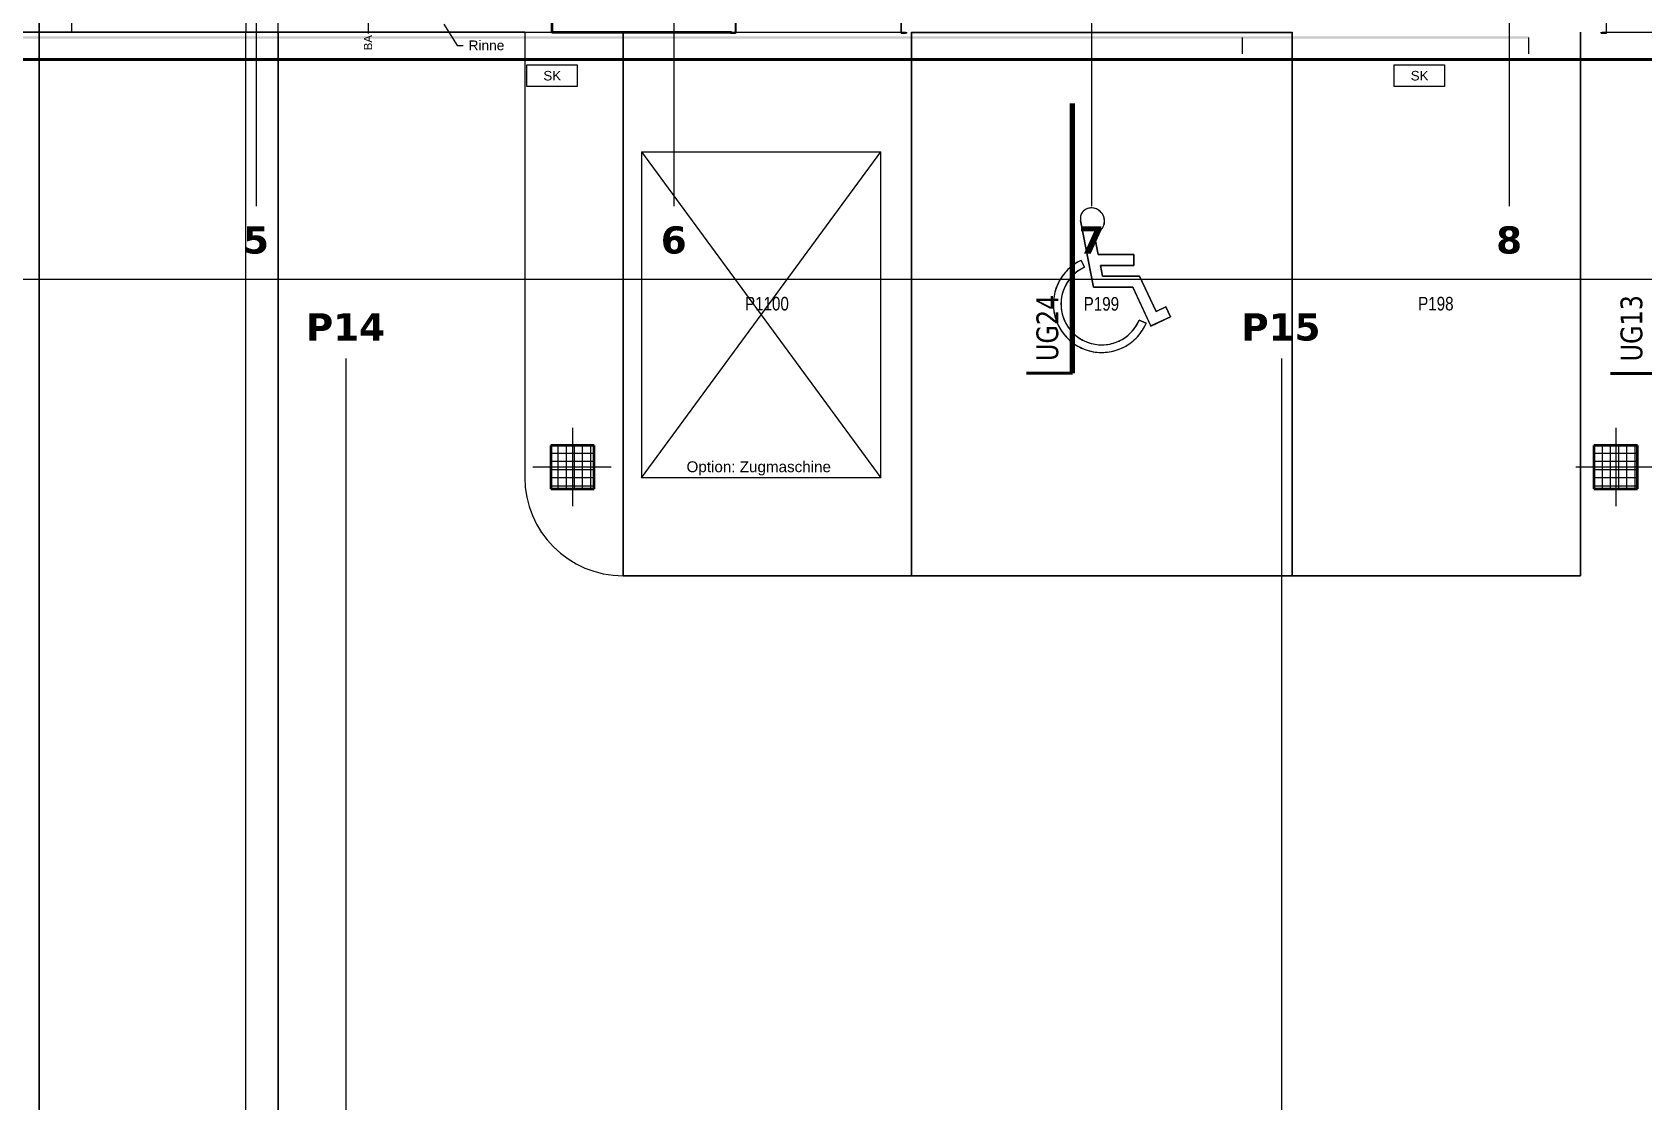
# Model space of a CAD drawing. Extents: x -1907 to 937, y -179 to 966.
# Drawn here: x -617.3 to -321.2, y 22.1 to 218.7 of the extents above; entities that cross this region are included whole.
import ezdxf
from ezdxf.lldxf.tags import DXFTag

# ---------------------------------------------------------------- set-up
doc = ezdxf.new("R2010")
doc.units = 0
doc.layers.get('0').update_dxf_attribs({"lineweight": 13})
for name, color, linetype, lineweight, true_color in [('A-____-MATC-OTLN', 7, 'Strichpunkt - Mittel', 40, 0x0080ff), ('A-DETL-____-OTLN', 5, 'Continuous', 9, 0x0000ff), ('EL01_WAN_Leitung_E-Mobility', 1, 'Continuous', 13, 0xff0000), ('EL01_WAN_Schlaufkasten', 1, 'Continuous', 13, 0xff0000), ('G-____-____-SYMB', 7, 'Strichpunkt - Weit', 5, 0x008080), ('S-GRID-____-IDEN', 7, 'Continuous', 9, 0x5555aa)]:
    doc.layers.add(name, color=color, linetype=linetype, lineweight=lineweight, true_color=true_color)
for name, color, linetype, lineweight in [('A-____-NOTE-TEXT', 7, 'Continuous', 9), ('A-DETL-____-HDLN', 7, '_Verdeckte Linien_', 9), ('A-DETL-____-THIN', 7, 'Continuous', 9), ('A-DETL-GENF-HDLN', 7, '_Verdeckte Linien_', 9), ('A-DOOR-____-OTLN', 7, 'Continuous', 9), ('A-DOOR-FRAM-MCUT', 7, 'Continuous', 9), ('A-FLOR-____-OTLN', 7, 'Continuous', 9), ('A-WALL-____-MCUT', 7, 'Continuous', 35), ('C-PRKG-____-IDEN', 7, 'Continuous', 5), ('C-PRKG-____-OTLN', 7, 'Continuous', 9), ('S-COLS-____-MCUT', 7, 'Continuous', 35), ('S-COLS-____-OTLN', 7, 'Continuous', 9), ('S-GRID-____-OTLN', 7, 'Continuous', 5), ('Text', 7, 'Continuous', 5)]:
    doc.layers.add(name, color=color, linetype=linetype, lineweight=lineweight)
doc.styles.get("Standard").update_dxf_attribs({"font": 'arial.ttf'})
tags = doc.linetypes.add('_Rasterlinie_', pattern=[0.375, 0.2, -0.05, 0.075, -0.05]).pattern_tags.tags
tags[10:11] = [DXFTag(74, 4), DXFTag(75, 0), DXFTag(340, '0'), DXFTag(46, 1.0), DXFTag(50, 0.0), DXFTag(44, 0.0), DXFTag(45, 0.0)]
tags[8:9] = [DXFTag(74, 4), DXFTag(75, 0), DXFTag(340, '0'), DXFTag(46, 1.0), DXFTag(50, 0.0), DXFTag(44, 0.0), DXFTag(45, 0.0)]
tags[6:7] = [DXFTag(74, 4), DXFTag(75, 0), DXFTag(340, '0'), DXFTag(46, 1.0), DXFTag(50, 0.0), DXFTag(44, 0.0), DXFTag(45, 0.0)]
tags[4:5] = [DXFTag(74, 4), DXFTag(75, 0), DXFTag(340, '0'), DXFTag(46, 1.0), DXFTag(50, 0.0), DXFTag(44, 0.0), DXFTag(45, 0.0)]
tags = doc.linetypes.add('_Schnittlinie_', pattern=[0.3, 0.15, -0.05, 0.05, -0.05]).pattern_tags.tags
tags[10:11] = [DXFTag(74, 4), DXFTag(75, 0), DXFTag(340, '0'), DXFTag(46, 1.0), DXFTag(50, 0.0), DXFTag(44, 0.0), DXFTag(45, 0.0)]
tags[8:9] = [DXFTag(74, 4), DXFTag(75, 0), DXFTag(340, '0'), DXFTag(46, 1.0), DXFTag(50, 0.0), DXFTag(44, 0.0), DXFTag(45, 0.0)]
tags[6:7] = [DXFTag(74, 4), DXFTag(75, 0), DXFTag(340, '0'), DXFTag(46, 1.0), DXFTag(50, 0.0), DXFTag(44, 0.0), DXFTag(45, 0.0)]
tags[4:5] = [DXFTag(74, 4), DXFTag(75, 0), DXFTag(340, '0'), DXFTag(46, 1.0), DXFTag(50, 0.0), DXFTag(44, 0.0), DXFTag(45, 0.0)]
tags = doc.linetypes.add('_Strichpunkt - Mittel_', pattern=[0.35, 0.15, -0.1, 0, -0.1]).pattern_tags.tags
tags[10:11] = [DXFTag(74, 4), DXFTag(75, 0), DXFTag(340, '0'), DXFTag(46, 1.0), DXFTag(50, 0.0), DXFTag(44, 0.0), DXFTag(45, 0.0)]
tags[8:9] = [DXFTag(74, 4), DXFTag(75, 0), DXFTag(340, '0'), DXFTag(46, 1.0), DXFTag(50, 0.0), DXFTag(44, 0.0), DXFTag(45, 0.0)]
tags[6:7] = [DXFTag(74, 4), DXFTag(75, 0), DXFTag(340, '0'), DXFTag(46, 1.0), DXFTag(50, 0.0), DXFTag(44, 0.0), DXFTag(45, 0.0)]
tags[4:5] = [DXFTag(74, 4), DXFTag(75, 0), DXFTag(340, '0'), DXFTag(46, 1.0), DXFTag(50, 0.0), DXFTag(44, 0.0), DXFTag(45, 0.0)]
tags = doc.linetypes.add('_Verdeckte Linien_', pattern=[0.15, 0.1, -0.05]).pattern_tags.tags
tags[6:7] = [DXFTag(74, 4), DXFTag(75, 0), DXFTag(340, '0'), DXFTag(46, 1.0), DXFTag(50, 0.0), DXFTag(44, 0.0), DXFTag(45, 0.0)]
tags[4:5] = [DXFTag(74, 4), DXFTag(75, 0), DXFTag(340, '0'), DXFTag(46, 1.0), DXFTag(50, 0.0), DXFTag(44, 0.0), DXFTag(45, 0.0)]
tags = doc.linetypes.add('Grundrissdarstellung Sturz', pattern=[0.25, 0.15, -0.05, 0, -0.05]).pattern_tags.tags
tags[10:11] = [DXFTag(74, 4), DXFTag(75, 0), DXFTag(340, '0'), DXFTag(46, 1.0), DXFTag(50, 0.0), DXFTag(44, 0.0), DXFTag(45, 0.0)]
tags[8:9] = [DXFTag(74, 4), DXFTag(75, 0), DXFTag(340, '0'), DXFTag(46, 1.0), DXFTag(50, 0.0), DXFTag(44, 0.0), DXFTag(45, 0.0)]
tags[6:7] = [DXFTag(74, 4), DXFTag(75, 0), DXFTag(340, '0'), DXFTag(46, 1.0), DXFTag(50, 0.0), DXFTag(44, 0.0), DXFTag(45, 0.0)]
tags[4:5] = [DXFTag(74, 4), DXFTag(75, 0), DXFTag(340, '0'), DXFTag(46, 1.0), DXFTag(50, 0.0), DXFTag(44, 0.0), DXFTag(45, 0.0)]
tags = doc.linetypes.add('Strichpunkt - Mittel', pattern=[0.35, 0.15, -0.1, 0, -0.1]).pattern_tags.tags
tags[10:11] = [DXFTag(74, 4), DXFTag(75, 0), DXFTag(340, '0'), DXFTag(46, 1.0), DXFTag(50, 0.0), DXFTag(44, 0.0), DXFTag(45, 0.0)]
tags[8:9] = [DXFTag(74, 4), DXFTag(75, 0), DXFTag(340, '0'), DXFTag(46, 1.0), DXFTag(50, 0.0), DXFTag(44, 0.0), DXFTag(45, 0.0)]
tags[6:7] = [DXFTag(74, 4), DXFTag(75, 0), DXFTag(340, '0'), DXFTag(46, 1.0), DXFTag(50, 0.0), DXFTag(44, 0.0), DXFTag(45, 0.0)]
tags[4:5] = [DXFTag(74, 4), DXFTag(75, 0), DXFTag(340, '0'), DXFTag(46, 1.0), DXFTag(50, 0.0), DXFTag(44, 0.0), DXFTag(45, 0.0)]
tags = doc.linetypes.add('Strichpunkt - Weit', pattern=[0.5, 0.2, -0.15, 0, -0.15]).pattern_tags.tags
tags[10:11] = [DXFTag(74, 4), DXFTag(75, 0), DXFTag(340, '0'), DXFTag(46, 1.0), DXFTag(50, 0.0), DXFTag(44, 0.0), DXFTag(45, 0.0)]
tags[8:9] = [DXFTag(74, 4), DXFTag(75, 0), DXFTag(340, '0'), DXFTag(46, 1.0), DXFTag(50, 0.0), DXFTag(44, 0.0), DXFTag(45, 0.0)]
tags[6:7] = [DXFTag(74, 4), DXFTag(75, 0), DXFTag(340, '0'), DXFTag(46, 1.0), DXFTag(50, 0.0), DXFTag(44, 0.0), DXFTag(45, 0.0)]
tags[4:5] = [DXFTag(74, 4), DXFTag(75, 0), DXFTag(340, '0'), DXFTag(46, 1.0), DXFTag(50, 0.0), DXFTag(44, 0.0), DXFTag(45, 0.0)]

# ---------------------------------------------------------------- blocks, each defined once
blk = doc.blocks.new('Referenz-A0UJ2810XE', base_point=(-1920.13, -159.41))
at = {"layer": 'A-____-MATC-OTLN', "color": 0, "linetype": 'Strichpunkt - Mittel', "ltscale": 0.4}
blk.add_line((-1898.71, 213.65), (398.87, 213.65), dxfattribs=at)
at = {"layer": 'A-____-NOTE-TEXT', "color": 0, "linetype": 'Continuous', "lineweight": 5, "ltscale": 0.13}
blk.add_line((-555.53, 221.41), (-555.53, 218.41), dxfattribs=at)
at = {"layer": 'A-DETL-____-HDLN', "color": 0, "linetype": '_Verdeckte Linien_', "ltscale": 0.13}
for p, q in [((-616.06, -88.95), (-616.06, 516.15)), ((-616.06, 516.15), (-616.06, -88.95)), ((-610.06, 516.15), (-610.06, 218.65)), ((-578.06, 333.75), (-578.06, 218.65)), ((-572.06, -88.95), (-572.06, 328.75)), ((-610.06, 319.82), (-610.06, 218.65)), ((-578.06, -82.95), (-578.06, 218.65)), ((-572.06, 218.65), (-572.06, -82.95))]:
    blk.add_line(p, q, dxfattribs=at)
at = {"layer": 'A-DETL-____-OTLN', "color": 0, "linetype": '_Strichpunkt - Mittel_', "ltscale": 0.13}
for p, q in [((-517.96, 145.85), (-517.96, 131.45)), ((-326.16, 145.85), (-326.16, 131.45)), ((-510.86, 138.65), (-525.26, 138.65)), ((-319.06, 138.65), (-333.46, 138.65))]:
    blk.add_line(p, q, dxfattribs=at)
at = {"layer": 'A-DETL-____-THIN', "color": 0, "linetype": 'Continuous', "ltscale": 0.13}
blk.add_line((-526.76, 218.65), (-526.76, 136.77), dxfattribs=at)
blk.add_ellipse((-508.66, 136.77), major_axis=(-18.1, 0), ratio=1, start_param=0, end_param=1.570796, dxfattribs=at)
at = {"layer": 'A-DETL-GENF-HDLN', "color": 0, "linetype": '_Verdeckte Linien_', "ltscale": 0.13}
for p, q in [((-505.26, 196.65), (-461.26, 196.65)), ((-505.26, 196.65), (-505.26, 136.65)), ((-505.26, 136.65), (-461.26, 196.65)), ((-505.26, 196.65), (-461.26, 136.65)), ((-461.26, 136.65), (-461.26, 196.65)), ((-461.26, 136.65), (-505.26, 136.65))]:
    blk.add_line(p, q, dxfattribs=at)
at = {"layer": 'A-DOOR-____-OTLN', "color": 0, "linetype": 'Grundrissdarstellung Sturz', "ltscale": 0.13}
blk.add_line((-328.66, 218.65), (-307.66, 218.65), dxfattribs=at)
at = {"layer": 'A-DOOR-FRAM-MCUT', "color": 0, "linetype": 'Continuous', "ltscale": 0.13}
for p, q in [((-488, 218.49), (-488, 223.91)), ((-487.96, 223.95), (-487.96, 218.45)), ((-457.56, 218.45), (-457.56, 223.95)), ((-457.52, 223.91), (-457.52, 218.49)), ((-327.9, 223.81), (-327.9, 218.49)), ((-327.86, 218.45), (-327.86, 223.85)), ((-488.96, 218.45), (-488.96, 218.65)), ((-487.96, 218.45), (-488.96, 218.45)), ((-488.92, 218.65), (-488.92, 218.49)), ((-488.92, 218.49), (-488, 218.49)), ((-456.56, 218.45), (-457.56, 218.45)), ((-457.52, 218.49), (-456.6, 218.49)), ((-456.6, 218.49), (-456.6, 218.65)), ((-456.56, 218.65), (-456.56, 218.45)), ((-328.86, 218.65), (-328.86, 218.45)), ((-328.86, 218.45), (-327.86, 218.45)), ((-328.82, 218.49), (-328.82, 218.65)), ((-327.9, 218.49), (-328.82, 218.49))]:
    blk.add_line(p, q, dxfattribs=at)
at = {"layer": 'A-FLOR-____-OTLN', "color": 0, "linetype": 'Continuous', "ltscale": 0.13}
for p, q in [((-644.86, 218.65), (-521.76, 218.65)), ((-526.76, 218.65), (-639.86, 218.65)), ((-526.76, 218.65), (-526.76, 218.67)), ((-488.76, 218.65), (-488, 218.65)), ((-487.96, 218.65), (-457.56, 218.65)), ((-457.52, 218.65), (-456.76, 218.65)), ((-328.66, 218.65), (-327.9, 218.65)), ((-327.86, 218.65), (-308.46, 218.65))]:
    blk.add_line(p, q, dxfattribs=at)
at = {"layer": 'A-WALL-____-MCUT', "color": 0, "linetype": 'Continuous', "ltscale": 0.35}
for p, q in [((-521.76, 224.65), (-521.76, 218.65)), ((-521.76, 218.65), (-488.76, 218.65))]:
    blk.add_line(p, q, dxfattribs=at)
at = {"layer": 'C-PRKG-____-OTLN', "color": 0, "linetype": 'Continuous', "ltscale": 0.13}
for p, q in [((-508.66, 118.67), (-508.66, 218.65)), ((-508.66, 218.65), (-508.66, 118.67)), ((-508.66, 118.67), (-508.66, 218.65)), ((-455.66, 218.62), (-455.66, 218.65)), ((-455.66, 118.67), (-455.66, 218.65)), ((-455.66, 218.65), (-455.66, 218.62)), ((-455.66, 218.62), (-455.66, 118.67)), ((-385.66, 218.62), (-455.66, 218.62)), ((-385.66, 218.62), (-455.66, 218.62)), ((-455.66, 218.62), (-455.66, 118.64)), ((-455.66, 118.67), (-455.66, 218.62)), ((-455.66, 218.62), (-385.66, 218.62)), ((-455.66, 218.62), (-455.66, 218.62)), ((-455.66, 118.67), (-455.66, 218.62)), ((-455.66, 218.62), (-455.66, 118.67)), ((-385.66, 218.62), (-385.66, 218.65)), ((-385.66, 218.65), (-385.66, 118.67)), ((-385.66, 218.62), (-385.66, 218.65)), ((-385.66, 118.67), (-385.66, 218.62)), ((-385.66, 118.67), (-385.66, 218.62)), ((-385.66, 218.62), (-385.66, 118.67)), ((-385.66, 118.64), (-385.66, 218.62)), ((-385.66, 218.62), (-385.66, 118.67)), ((-385.66, 218.62), (-385.66, 218.62)), ((-332.66, 118.67), (-332.66, 218.65)), ((-332.66, 118.67), (-332.66, 218.65)), ((-332.66, 218.65), (-332.66, 118.67)), ((-424.59, 184.4), (-424.59, 184.4)), ((-424.56, 184.03), (-422.17, 171.76)), ((-422.17, 171.76), (-424.56, 184.03)), ((-420.14, 183.9), (-420.14, 183.9)), ((-421.3, 177.76), (-422.04, 181.53)), ((-422.04, 181.53), (-421.3, 177.76)), ((-422.04, 181.53), (-422.04, 181.53)), ((-414.78, 177.76), (-421.3, 177.76)), ((-421.3, 177.76), (-414.78, 177.76)), ((-421.3, 177.76), (-421.3, 177.76)), ((-414.78, 175.76), (-414.78, 177.76)), ((-414.78, 177.76), (-414.78, 175.76)), ((-414.78, 177.76), (-414.78, 177.76)), ((-423.84, 175.41), (-424.44, 176.67)), ((-424.44, 176.67), (-423.84, 175.41)), ((-424.44, 176.67), (-424.44, 176.67)), ((-423.84, 175.41), (-423.84, 175.41)), ((-420.53, 173.76), (-420.91, 175.76)), ((-420.91, 175.76), (-414.78, 175.76)), ((-414.78, 175.76), (-420.91, 175.76)), ((-420.91, 175.76), (-420.53, 173.76)), ((-420.91, 175.76), (-420.91, 175.76)), ((-414.78, 175.76), (-414.78, 175.76)), ((-422.17, 171.76), (-414.97, 171.76)), ((-414.97, 171.76), (-422.17, 171.76)), ((-422.17, 171.76), (-422.17, 171.76)), ((-413.7, 173.76), (-420.53, 173.76)), ((-420.53, 173.76), (-413.7, 173.76)), ((-420.53, 173.76), (-420.53, 173.76)), ((-414.97, 171.76), (-411.64, 164.6)), ((-411.64, 164.61), (-414.97, 171.76)), ((-414.97, 171.76), (-414.97, 171.76)), ((-410.67, 167.26), (-413.7, 173.76)), ((-413.7, 173.76), (-410.67, 167.26)), ((-413.7, 173.76), (-413.7, 173.76)), ((-429.55, 168.63), (-429.55, 168.63)), ((-408.01, 166.3), (-411.64, 164.61)), ((-411.64, 164.6), (-408.01, 166.29)), ((-408.86, 168.11), (-410.67, 167.26)), ((-410.67, 167.26), (-408.86, 168.11)), ((-410.67, 167.26), (-410.67, 167.26)), ((-408.01, 166.29), (-408.86, 168.11)), ((-408.86, 168.11), (-408.86, 168.11)), ((-408.85, 168.11), (-408.01, 166.3)), ((-408.01, 166.3), (-408.01, 166.29)), ((-412.49, 165.13), (-413.77, 165.68)), ((-413.77, 165.68), (-412.49, 165.13)), ((-413.77, 165.68), (-413.77, 165.68)), ((-412.49, 165.13), (-412.49, 165.13)), ((-411.64, 164.61), (-411.64, 164.6)), ((-455.66, 118.67), (-508.66, 118.67)), ((-508.66, 118.67), (-455.66, 118.67)), ((-455.66, 118.67), (-508.66, 118.67)), ((-508.66, 118.67), (-508.66, 118.67)), ((-455.66, 118.67), (-455.66, 118.64)), ((-455.66, 118.64), (-455.66, 118.67)), ((-455.66, 118.67), (-455.66, 118.67)), ((-385.66, 118.64), (-455.66, 118.64)), ((-455.66, 118.64), (-385.66, 118.64)), ((-385.66, 118.64), (-455.66, 118.64)), ((-455.66, 118.64), (-455.66, 118.64)), ((-332.66, 118.67), (-385.66, 118.67)), ((-385.66, 118.67), (-332.66, 118.67)), ((-332.66, 118.67), (-385.66, 118.67)), ((-385.66, 118.67), (-385.66, 118.67)), ((-385.66, 118.67), (-385.66, 118.64)), ((-385.66, 118.67), (-385.66, 118.64)), ((-385.66, 118.64), (-385.66, 118.64)), ((-332.66, 118.67), (-332.66, 118.67))]:
    blk.add_line(p, q, dxfattribs=at)
for centre, major_axis, start_param, end_param in [((-422.67, 184.4), (1.92, 0), 1.762783, 3.333579), ((-422.67, 184.4), (1.92, 0), 3.071779, 3.333579), ((-422.67, 184.4), (1.92, 0), 2.810196, 3.071779), ((-422.67, 184.4), (1.92, 0), 2.548417, 2.80998), ((-422.67, 184.4), (1.92, 0), 2.286663, 2.548181), ((-422.67, 184.4), (1.92, 0), 1.762783, 2.286381), ((-422.57, 183.9), (2.43, 0), 4.935437, 8.045968), ((-422.57, 183.9), (2.43, 0), 1.503572, 1.762783), ((-422.57, 183.9), (2.43, 0), 0.725939, 1.503572), ((-422.57, 183.9), (2.43, 0), 0.466728, 0.725737), ((-422.57, 183.9), (2.43, 0), 0.207517, 0.466551), ((-422.57, 183.9), (2.43, 0), 5.97228, 6.231321), ((-422.57, 183.9), (2.43, 0), 6.231491, 6.490702), ((-422.57, 183.9), (2.43, 0), 4.935437, 5.712851), ((-422.57, 183.9), (2.43, 0), 5.713069, 5.972095), ((-420.66, 168.63), (8.89, 0), 2.009748, 5.87914), ((-420.66, 168.63), (7.49, 0), 2.009748, 5.87914), ((-420.66, 168.63), (8.89, 0), 2.346277, 2.514451), ((-420.66, 168.63), (8.89, 0), 2.177983, 2.346217), ((-420.66, 168.63), (8.89, 0), 2.009748, 2.177983), ((-420.66, 168.63), (7.49, 0), 2.009748, 2.194005), ((-420.66, 168.63), (8.89, 0), 2.682735, 2.85092), ((-420.66, 168.63), (8.89, 0), 2.514505, 2.682686), ((-420.66, 168.63), (7.49, 0), 2.56258, 2.746775), ((-420.66, 168.63), (7.49, 0), 2.378331, 2.562518), ((-420.66, 168.63), (7.49, 0), 2.194005, 2.378262), ((-420.66, 168.63), (8.89, 0), 3.019155, 3.187389), ((-420.66, 168.63), (8.89, 0), 2.850967, 3.019155), ((-420.66, 168.63), (7.49, 0), 3.115343, 3.299545), ((-420.66, 168.63), (7.49, 0), 2.931087, 3.115289), ((-420.66, 168.63), (7.49, 0), 2.746832, 2.931032), ((-420.66, 168.63), (8.89, 0), 3.187435, 3.355624), ((-420.66, 168.63), (8.89, 0), 3.355671, 3.523858), ((-420.66, 168.63), (7.49, 0), 3.299601, 3.483802), ((-420.66, 168.63), (7.49, 0), 3.483862, 3.668059), ((-420.66, 168.63), (8.89, 0), 3.523909, 3.692092), ((-420.66, 168.63), (8.89, 0), 3.692149, 3.860327), ((-420.66, 168.63), (7.49, 0), 3.668126, 4.036572), ((-420.66, 168.63), (7.49, 0), 5.142113, 5.510627), ((-420.66, 168.63), (7.49, 0), 5.510627, 5.694814), ((-420.66, 168.63), (7.49, 0), 5.694883, 5.879078), ((-420.66, 168.63), (8.89, 0), 5.542671, 5.710848), ((-420.66, 168.63), (8.89, 0), 5.710906, 5.879088), ((-420.66, 168.63), (8.89, 0), 3.860327, 4.196796), ((-420.66, 168.63), (7.49, 0), 4.036572, 4.405086), ((-420.66, 168.63), (8.89, 0), 4.196796, 4.533265), ((-420.66, 168.63), (7.49, 0), 4.405086, 4.589343), ((-420.66, 168.63), (7.49, 0), 4.589343, 4.7736), ((-420.66, 168.63), (7.49, 0), 4.7736, 4.957856), ((-420.66, 168.63), (8.89, 0), 4.869733, 5.037968), ((-420.66, 168.63), (7.49, 0), 4.957856, 5.142113), ((-420.66, 168.63), (8.89, 0), 5.037968, 5.206202), ((-420.66, 168.63), (8.89, 0), 5.206202, 5.542671), ((-420.66, 168.63), (8.89, 0), 4.533265, 4.701499), ((-420.66, 168.63), (8.89, 0), 4.701499, 4.869733)]:
    blk.add_ellipse(centre, major_axis=major_axis, ratio=0.999794, start_param=start_param, end_param=end_param, dxfattribs=at)
at = {"layer": 'G-____-____-SYMB', "color": 0, "linetype": '_Schnittlinie_', "lineweight": 70, "ltscale": 0.7}
blk.add_line((-426.06, 155.92), (-426.06, 205.53), dxfattribs=at)
at = {"layer": 'G-____-____-SYMB', "color": 0, "linetype": 'Continuous', "lineweight": 40, "ltscale": 0.4}
for p, q in [((-434.49, 155.92), (-426.06, 155.92)), ((-327.09, 155.84), (-318.66, 155.84))]:
    blk.add_line(p, q, dxfattribs=at)
at = {"layer": 'S-COLS-____-MCUT', "color": 0, "linetype": 'Continuous', "ltscale": 0.35}
for p, q in [((-513.96, 142.65), (-521.96, 142.65)), ((-521.96, 142.65), (-521.96, 134.65)), ((-513.96, 134.65), (-513.96, 142.65)), ((-322.16, 142.65), (-330.16, 142.65)), ((-330.16, 142.65), (-330.16, 134.65)), ((-322.16, 134.65), (-322.16, 142.65)), ((-521.96, 134.65), (-513.96, 134.65)), ((-330.16, 134.65), (-322.16, 134.65))]:
    blk.add_line(p, q, dxfattribs=at)
at = {"layer": 'S-COLS-____-OTLN', "color": 0, "linetype": 'Continuous', "ltscale": 0.13}
for p, q in [((-520.6, 134.65), (-520.6, 142.65)), ((-519.1, 134.65), (-519.1, 142.65)), ((-517.6, 134.65), (-517.6, 142.65)), ((-516.1, 134.65), (-516.1, 142.65)), ((-514.6, 134.65), (-514.6, 142.65)), ((-330.1, 134.65), (-330.1, 142.65)), ((-328.6, 134.65), (-328.6, 142.65)), ((-327.1, 134.65), (-327.1, 142.65)), ((-325.6, 134.65), (-325.6, 142.65)), ((-324.1, 134.65), (-324.1, 142.65)), ((-322.6, 134.65), (-322.6, 142.65)), ((-521.96, 141.22), (-513.96, 141.22)), ((-521.96, 139.72), (-513.96, 139.72)), ((-330.16, 141.22), (-322.16, 141.22)), ((-330.16, 139.72), (-322.16, 139.72)), ((-521.96, 138.22), (-513.96, 138.22)), ((-521.96, 136.72), (-513.96, 136.72)), ((-330.16, 138.22), (-322.16, 138.22)), ((-330.16, 136.72), (-322.16, 136.72)), ((-521.96, 135.22), (-513.96, 135.22)), ((-330.16, 135.22), (-322.16, 135.22))]:
    blk.add_line(p, q, dxfattribs=at)
at = {"layer": 'S-GRID-____-OTLN', "color": 0, "linetype": '_Rasterlinie_', "ltscale": 0.13}
for p, q in [((-576.06, 186.65), (-576.06, 950.47)), ((-499.26, 186.65), (-499.26, 950.47)), ((-422.46, 186.65), (-422.46, 950.47)), ((-345.66, 186.65), (-345.66, 950.47)), ((-1873.7, 173.25), (300.93, 173.25)), ((-559.56, -147.44), (-559.56, 158.65)), ((-387.56, -147.44), (-387.56, 158.65))]:
    blk.add_line(p, q, dxfattribs=at)
at = {"layer": 'Text', "color": 0, "linetype": 'Continuous', "ltscale": 0.13}
for p, q in [((-541.63, 220.13), (-539.2, 216.23)), ((-539.2, 216.23), (-538.07, 216.23))]:
    blk.add_line(p, q, dxfattribs=at)
at = {"layer": 'A-____-NOTE-TEXT', "color": 0, "linetype": 'Continuous', "lineweight": 5, "ltscale": 0.13, "insert": (-556.32, 215.33), "char_height": 1.5, "attachment_point": 1, "rotation": 90}
blk.add_mtext('{\\fArial;BA}', dxfattribs=at)
at = {"layer": 'A-____-NOTE-TEXT', "color": 0, "linetype": 'Continuous', "lineweight": 5, "ltscale": 0.13, "insert": (-497, 139.72), "char_height": 2, "attachment_point": 1}
blk.add_mtext('{\\fArial;Option: Zugmaschine}', dxfattribs=at)
at = {"layer": 'C-PRKG-____-IDEN', "color": 0, "linetype": 'Continuous', "ltscale": 0.13, "char_height": 2.5, "attachment_point": 1}
for s, insert in [('{\\W0.8;\\fArial;P1100}', (-486.26, 169.97)), ('{\\W0.8;\\fArial;P199}', (-423.99, 169.93)), ('{\\W0.8;\\fArial;P198}', (-362.49, 169.97))]:
    blk.add_mtext(s, dxfattribs=dict(at, insert=insert))
at = {"layer": 'G-____-____-SYMB', "color": 0, "linetype": 'Continuous', "ltscale": 0.13, "char_height": 4, "attachment_point": 1, "rotation": 90}
for s, insert in [('{\\W0.8;\\fVerdana;UG24}', (-432.67, 158.16)), ('{\\W0.8;\\fVerdana;UG13}', (-325.27, 158.09))]:
    blk.add_mtext(s, dxfattribs=dict(at, insert=insert))
at = {"layer": 'S-GRID-____-IDEN', "color": 0, "linetype": 'Continuous', "lineweight": 5, "ltscale": 0.13, "char_height": 5, "attachment_point": 1}
for s, insert in [('{\\fVerdana|b1|i0;5}', (-578.54, 182.94)), ('{\\fVerdana|b1|i0;6}', (-501.74, 182.94)), ('{\\fVerdana|b1|i0;7}', (-424.94, 182.94)), ('{\\fVerdana|b1|i0;8}', (-348.14, 182.94)), ('{\\fVerdana|b1|i0;P14}', (-567, 166.94)), ('{\\fVerdana|b1|i0;P15}', (-395, 166.94))]:
    blk.add_mtext(s, dxfattribs=dict(at, insert=insert))
at = {"layer": 'Text', "color": 0, "linetype": 'Continuous', "ltscale": 0.13, "insert": (-537.07, 217.13), "char_height": 1.8, "attachment_point": 1}
blk.add_mtext('{\\fArial;Rinne}', dxfattribs=at)
blk = doc.blocks.new('Schlaufkasten Decke (multi)-A0UJ281SXE', base_point=(-526.39, 208.65))
at = {"color": 0, "linetype": 'ByBlock', "lineweight": -2, "ltscale": 0.13}
for p, q in [((-526.39, 212.65), (-517.11, 212.65)), ((-526.39, 208.65), (-526.39, 212.65)), ((-517.11, 212.65), (-517.11, 208.65)), ((-517.11, 208.65), (-526.39, 208.65))]:
    blk.add_line(p, q, dxfattribs=at)
at = {"color": 0, "linetype": 'ByBlock', "lineweight": -2, "ltscale": 0.13, "insert": (-523.33, 211.53), "char_height": 1.76, "attachment_point": 1}
blk.add_mtext('{\\fArial;SK}', dxfattribs=at)
blk = doc.blocks.new('Schlaufkasten Decke (multi)-A0UJ28FKXE', base_point=(-366.91, 208.65))
at = {"color": 0, "linetype": 'ByBlock', "lineweight": -2, "ltscale": 0.13}
for p, q in [((-366.91, 208.65), (-366.91, 212.65)), ((-366.91, 212.65), (-357.63, 212.65)), ((-357.63, 212.65), (-357.63, 208.65)), ((-357.63, 208.65), (-366.91, 208.65))]:
    blk.add_line(p, q, dxfattribs=at)
at = {"color": 0, "linetype": 'ByBlock', "lineweight": -2, "ltscale": 0.13, "insert": (-363.85, 211.53), "char_height": 1.76, "attachment_point": 1}
blk.add_mtext('{\\fArial;SK}', dxfattribs=at)

msp = doc.modelspace()

# ---------------------------------------------------------------- linework, layer by layer
at = {"layer": 'EL01_WAN_Leitung_E-Mobility', "ltscale": 0.13}
for p, q in [((-394.8, 214.65), (-394.8, 217.66)), ((-342.15, 214.65), (-342.15, 217.69))]:
    msp.add_line(p, q, dxfattribs=at)
msp.add_solid([(-342.15, 217.89), (-342.15, 217.49), (-862.4, 217.89), (-862.4, 217.49)], dxfattribs=at)

# ---------------------------------------------------------------- block references
at = {"color": 9, "lineweight": 25, "ltscale": 0.25, "true_color": 0xc0c0c0}
msp.add_blockref('Referenz-A0UJ2810XE', (-1920.13, -159.41), dxfattribs=at)
at = {"layer": 'EL01_WAN_Schlaufkasten', "ltscale": 0.13}
for name, p in [('Schlaufkasten Decke (multi)-A0UJ281SXE', (-526.39, 208.65)), ('Schlaufkasten Decke (multi)-A0UJ28FKXE', (-366.91, 208.65))]:
    msp.add_blockref(name, p, dxfattribs=at)

doc.saveas('drawing.dxf')
